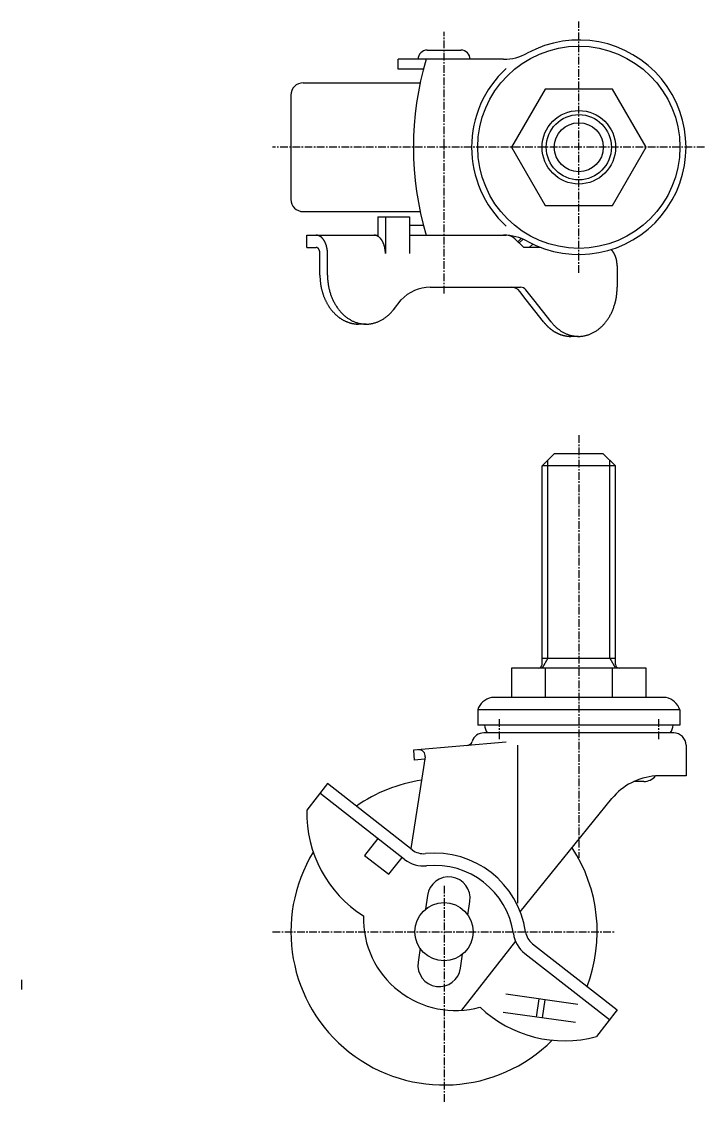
# Model space of a CAD drawing. Extents: x -272 to -37, y -3 to 213.
# Drawn here: x -148.8 to -37.3, y 36.5 to 213 of the extents above; entities that cross this region are included whole.
import ezdxf

# ---------------------------------------------------------------- set-up
doc = ezdxf.new("R2010")
doc.units = 0
doc.linetypes.add('CENTER', pattern=[2, 1.25, -0.25, 0.25, -0.25])
doc.layers.get('0').update_dxf_attribs({"linetype": 'CONTINUOUS'})
doc.layers.add('CENTER', color=1, linetype='CONTINUOUS')

msp = doc.modelspace()

# ---------------------------------------------------------------- linework, layer by layer
at = {"color": 7, "linetype": 'CONTINUOUS'}
for p, q in [((-82.57, 208.32), (-77.07, 208.32)), ((-87.32, 205.22), (-87.32, 206.82)), ((-70.1, 206.82), (-87.32, 206.82)), ((-83.17, 205.22), (-87.32, 205.22)), ((-102.82, 202.97), (-83.71, 202.97)), ((-63.31, 201.97), (-68.79, 192.47)), ((-52.34, 201.97), (-63.31, 201.97)), ((-46.85, 192.47), (-52.34, 201.97)), ((-104.82, 200.97), (-104.82, 183.97)), ((-68.79, 192.47), (-63.31, 182.97)), ((-52.34, 182.97), (-46.85, 192.47)), ((-102.82, 181.97), (-83.71, 181.97)), ((-63.31, 182.97), (-52.34, 182.97)), ((-90.62, 181.12), (-90.62, 177.95)), ((-90.62, 181.12), (-85.45, 181.12)), ((-89.39, 181.12), (-89.39, 175.12)), ((-85.45, 181.12), (-85.45, 175.12)), ((-83.17, 179.72), (-85.45, 179.72)), ((-102.23, 176.12), (-102.23, 178.12)), ((-102.23, 178.12), (-90.62, 178.12)), ((-85.45, 178.12), (-69.67, 178.12)), ((-66.81, 176.12), (-68.27, 177.55)), ((-67.77, 177.06), (-67.22, 177.58)), ((-67.56, 176.86), (-66.92, 177.46)), ((-65.94, 176.12), (-65.35, 176.67)), ((-102.23, 176.12), (-100.69, 176.12)), ((-100.08, 171.62), (-100.08, 175.12)), ((-98.85, 171.62), (-98.85, 175.12)), ((-64.06, 176.12), (-66.81, 176.12)), ((-51.57, 173.12), (-51.57, 169.62)), ((-82.08, 169.62), (-67.33, 169.62)), ((-66.4, 167.57), (-67.47, 168.96)), ((-65.17, 167.57), (-66.47, 169.2)), ((-88.08, 165.96), (-86.82, 167.57)), ((-63.56, 163.96), (-66.4, 167.57)), ((-62.33, 163.96), (-65.17, 167.57)), ((-92.54, 163.62), (-93.77, 163.62)), ((-57.87, 161.62), (-59.1, 161.62)), ((-63.82, 140.47), (-61.82, 142.47)), ((-53.82, 142.47), (-61.82, 142.47)), ((-51.82, 140.47), (-53.82, 142.47)), ((-63.82, 108.07), (-63.82, 140.47)), ((-51.82, 140.47), (-63.82, 140.47)), ((-51.82, 108.07), (-51.82, 140.47)), ((-63.82, 109.11), (-51.82, 109.11)), ((-46.85, 107.47), (-68.79, 107.47)), ((-68.79, 107.47), (-68.79, 102.67)), ((-63.31, 107.47), (-63.31, 102.67)), ((-52.34, 102.67), (-52.34, 107.47)), ((-46.85, 102.67), (-46.85, 107.47)), ((-43.57, 102.67), (-72.07, 102.67)), ((-41.32, 100.67), (-74.32, 100.67)), ((-74.32, 100.67), (-74.32, 98.17)), ((-41.32, 100.67), (-41.32, 98.17)), ((-41.32, 98.17), (-74.32, 98.17)), ((-69.7, 95.4), (-84.82, 94.08)), ((-42.32, 96.91), (-73.32, 96.91)), ((-42.32, 96.91), (-42.88, 96.91)), ((-84.82, 94.08), (-84.68, 92.49)), ((-67.84, 94.91), (-67.84, 69.12)), ((-40.32, 94.91), (-40.32, 89.91)), ((-82.92, 93), (-85.26, 78.04)), ((-82.97, 92.63), (-84.68, 92.49)), ((-98.85, 88.65), (-102.23, 84.32)), ((-85.02, 77.85), (-98.85, 88.65)), ((-47.22, 88.99), (-48.82, 88.99)), ((-40.32, 89.91), (-44.64, 89.91)), ((-86.25, 76.27), (-100.08, 87.07)), ((-67.38, 67.72), (-52.41, 86.2)), ((-90.62, 79.69), (-92.78, 76.93)), ((-92.78, 76.93), (-88.84, 73.85)), ((-88.84, 73.85), (-86.68, 76.61)), ((-82.52, 70.4), (-82.84, 68.14)), ((-75.91, 67.16), (-75.59, 69.43)), ((-83.74, 61.78), (-84.05, 59.51)), ((-68.16, 62.95), (-76.98, 51.67)), ((-65.39, 62.52), (-51.57, 51.71)), ((-77.12, 58.54), (-76.8, 60.8)), ((-66.63, 60.94), (-52.8, 50.13)), ((-148.77, 56.64), (-148.77, 55.06)), ((-57.96, 52.61), (-69.75, 54.27)), ((-64.35, 53.51), (-64.77, 50.54)), ((-63.36, 53.37), (-63.78, 50.4)), ((-58.37, 49.64), (-70.17, 51.3)), ((-51.57, 51.71), (-54.95, 47.38))]:
    msp.add_line(p, q, dxfattribs=at)
at = {"color": 3, "linetype": 'CONTINUOUS'}
for p, q in [((-62.88, 109.11), (-62.88, 141.42)), ((-52.77, 109.11), (-52.77, 141.42)), ((-62.88, 109.11), (-63.82, 107.47)), ((-52.77, 109.11), (-51.82, 107.47))]:
    msp.add_line(p, q, dxfattribs=at)
at = {"color": 7, "linetype": 'CONTINUOUS'}
for points in [[(-98.85, 175.12, 0), (-98.85, 175.15, 0), (-98.85, 175.19, 0), (-98.85, 175.23, 0), (-98.85, 175.26, 0), (-98.85, 175.3, 0), (-98.85, 175.34, 0), (-98.85, 175.37, 0), (-98.85, 175.41, 0), (-98.86, 175.45, 0), (-98.86, 175.48, 0), (-98.86, 175.52, 0), (-98.87, 175.56, 0), (-98.87, 175.59, 0), (-98.87, 175.63, 0), (-98.88, 175.67, 0), (-98.88, 175.7, 0), (-98.89, 175.74, 0), (-98.89, 175.77, 0), (-98.9, 175.81, 0), (-98.9, 175.85, 0), (-98.91, 175.88, 0), (-98.91, 175.92, 0), (-98.92, 175.95, 0), (-98.93, 175.99, 0), (-98.93, 176.02, 0), (-98.94, 176.06, 0), (-98.95, 176.09, 0), (-98.95, 176.13, 0), (-98.96, 176.16, 0), (-98.97, 176.2, 0), (-98.98, 176.23, 0), (-98.99, 176.26, 0), (-99, 176.3, 0), (-99, 176.33, 0), (-99.01, 176.37, 0), (-99.02, 176.4, 0), (-99.03, 176.43, 0), (-99.04, 176.47, 0), (-99.05, 176.5, 0), (-99.06, 176.53, 0), (-99.07, 176.56, 0), (-99.09, 176.6, 0), (-99.1, 176.63, 0), (-99.11, 176.66, 0), (-99.12, 176.69, 0), (-99.13, 176.72, 0), (-99.14, 176.75, 0), (-99.16, 176.78, 0), (-99.17, 176.81, 0), (-99.18, 176.84, 0), (-99.2, 176.87, 0), (-99.21, 176.9, 0), (-99.22, 176.93, 0), (-99.24, 176.96, 0), (-99.25, 176.99, 0), (-99.27, 177.02, 0), (-99.28, 177.05, 0), (-99.29, 177.08, 0), (-99.31, 177.1, 0), (-99.32, 177.13, 0), (-99.34, 177.16, 0), (-99.36, 177.19, 0), (-99.37, 177.21, 0), (-99.39, 177.24, 0), (-99.4, 177.26, 0), (-99.42, 177.29, 0), (-99.44, 177.31, 0), (-99.45, 177.34, 0), (-99.47, 177.36, 0), (-99.49, 177.39, 0), (-99.5, 177.41, 0), (-99.52, 177.44, 0), (-99.54, 177.46, 0), (-99.56, 177.48, 0), (-99.57, 177.5, 0), (-99.59, 177.53, 0), (-99.61, 177.55, 0), (-99.63, 177.57, 0), (-99.65, 177.59, 0), (-99.67, 177.61, 0), (-99.69, 177.63, 0), (-99.7, 177.65, 0), (-99.72, 177.67, 0), (-99.74, 177.69, 0), (-99.76, 177.71, 0), (-99.78, 177.73, 0), (-99.8, 177.75, 0), (-99.82, 177.76, 0), (-99.84, 177.78, 0), (-99.86, 177.8, 0), (-99.88, 177.81, 0), (-99.9, 177.83, 0), (-99.92, 177.84, 0), (-99.94, 177.86, 0), (-99.97, 177.87, 0), (-99.99, 177.89, 0), (-100.01, 177.9, 0), (-100.03, 177.92, 0), (-100.05, 177.93, 0), (-100.07, 177.94, 0), (-100.09, 177.95, 0), (-100.11, 177.97, 0), (-100.14, 177.98, 0), (-100.16, 177.99, 0), (-100.18, 178, 0), (-100.2, 178.01, 0), (-100.22, 178.02, 0), (-100.24, 178.03, 0), (-100.27, 178.04, 0), (-100.29, 178.04, 0), (-100.31, 178.05, 0), (-100.33, 178.06, 0), (-100.36, 178.07, 0), (-100.38, 178.07, 0), (-100.4, 178.08, 0), (-100.42, 178.09, 0), (-100.44, 178.09, 0), (-100.47, 178.09, 0), (-100.49, 178.1, 0), (-100.51, 178.1, 0), (-100.53, 178.11, 0), (-100.56, 178.11, 0), (-100.58, 178.11, 0), (-100.6, 178.11, 0), (-100.62, 178.12, 0), (-100.65, 178.12, 0), (-100.67, 178.12, 0), (-100.69, 178.12, 0)], [(-89.39, 175.12, 0), (-89.39, 175.15, 0), (-89.39, 175.19, 0), (-89.39, 175.23, 0), (-89.39, 175.26, 0), (-89.39, 175.3, 0), (-89.39, 175.34, 0), (-89.4, 175.37, 0), (-89.4, 175.41, 0), (-89.4, 175.45, 0), (-89.4, 175.48, 0), (-89.41, 175.52, 0), (-89.41, 175.56, 0), (-89.41, 175.59, 0), (-89.42, 175.63, 0), (-89.42, 175.67, 0), (-89.43, 175.7, 0), (-89.43, 175.74, 0), (-89.43, 175.77, 0), (-89.44, 175.81, 0), (-89.44, 175.85, 0), (-89.45, 175.88, 0), (-89.46, 175.92, 0), (-89.46, 175.95, 0), (-89.47, 175.99, 0), (-89.48, 176.02, 0), (-89.48, 176.06, 0), (-89.49, 176.09, 0), (-89.5, 176.13, 0), (-89.51, 176.16, 0), (-89.51, 176.2, 0), (-89.52, 176.23, 0), (-89.53, 176.26, 0), (-89.54, 176.3, 0), (-89.55, 176.33, 0), (-89.56, 176.37, 0), (-89.57, 176.4, 0), (-89.58, 176.43, 0), (-89.59, 176.47, 0), (-89.6, 176.5, 0), (-89.61, 176.53, 0), (-89.62, 176.56, 0), (-89.63, 176.6, 0), (-89.64, 176.63, 0), (-89.65, 176.66, 0), (-89.66, 176.69, 0), (-89.68, 176.72, 0), (-89.69, 176.75, 0), (-89.7, 176.78, 0), (-89.71, 176.81, 0), (-89.73, 176.84, 0), (-89.74, 176.87, 0), (-89.75, 176.9, 0), (-89.77, 176.93, 0), (-89.78, 176.96, 0), (-89.79, 176.99, 0), (-89.81, 177.02, 0), (-89.82, 177.05, 0), (-89.84, 177.08, 0), (-89.85, 177.1, 0), (-89.87, 177.13, 0), (-89.88, 177.16, 0), (-89.9, 177.19, 0), (-89.91, 177.21, 0), (-89.93, 177.24, 0), (-89.95, 177.26, 0), (-89.96, 177.29, 0), (-89.98, 177.31, 0), (-90, 177.34, 0), (-90.01, 177.36, 0), (-90.03, 177.39, 0), (-90.05, 177.41, 0), (-90.06, 177.44, 0), (-90.08, 177.46, 0), (-90.1, 177.48, 0), (-90.12, 177.5, 0), (-90.14, 177.53, 0), (-90.15, 177.55, 0), (-90.17, 177.57, 0), (-90.19, 177.59, 0), (-90.21, 177.61, 0), (-90.23, 177.63, 0), (-90.25, 177.65, 0), (-90.27, 177.67, 0), (-90.29, 177.69, 0), (-90.31, 177.71, 0), (-90.33, 177.73, 0), (-90.35, 177.75, 0), (-90.37, 177.76, 0), (-90.39, 177.78, 0), (-90.41, 177.8, 0), (-90.43, 177.81, 0), (-90.45, 177.83, 0), (-90.47, 177.84, 0), (-90.49, 177.86, 0), (-90.51, 177.87, 0), (-90.53, 177.89, 0), (-90.55, 177.9, 0), (-90.57, 177.92, 0), (-90.59, 177.93, 0), (-90.61, 177.94, 0), (-90.64, 177.95, 0), (-90.66, 177.97, 0), (-90.68, 177.98, 0), (-90.7, 177.99, 0), (-90.72, 178, 0), (-90.74, 178.01, 0), (-90.77, 178.02, 0), (-90.79, 178.03, 0), (-90.81, 178.04, 0), (-90.83, 178.04, 0), (-90.85, 178.05, 0), (-90.88, 178.06, 0), (-90.9, 178.07, 0), (-90.92, 178.07, 0), (-90.94, 178.08, 0), (-90.97, 178.09, 0), (-90.99, 178.09, 0), (-91.01, 178.09, 0), (-91.03, 178.1, 0), (-91.06, 178.1, 0), (-91.08, 178.11, 0), (-91.1, 178.11, 0), (-91.12, 178.11, 0), (-91.15, 178.11, 0), (-91.17, 178.12, 0), (-91.19, 178.12, 0), (-91.21, 178.12, 0), (-91.24, 178.12, 0)], [(-100.08, 175.12, 0), (-100.08, 175.13, 0), (-100.08, 175.14, 0), (-100.08, 175.15, 0), (-100.08, 175.17, 0), (-100.08, 175.18, 0), (-100.08, 175.19, 0), (-100.08, 175.2, 0), (-100.08, 175.22, 0), (-100.08, 175.23, 0), (-100.08, 175.24, 0), (-100.08, 175.25, 0), (-100.08, 175.26, 0), (-100.08, 175.28, 0), (-100.09, 175.29, 0), (-100.09, 175.3, 0), (-100.09, 175.31, 0), (-100.09, 175.32, 0), (-100.09, 175.34, 0), (-100.09, 175.35, 0), (-100.09, 175.36, 0), (-100.1, 175.37, 0), (-100.1, 175.38, 0), (-100.1, 175.4, 0), (-100.1, 175.41, 0), (-100.11, 175.42, 0), (-100.11, 175.43, 0), (-100.11, 175.44, 0), (-100.11, 175.45, 0), (-100.12, 175.47, 0), (-100.12, 175.48, 0), (-100.12, 175.49, 0), (-100.12, 175.5, 0), (-100.13, 175.51, 0), (-100.13, 175.52, 0), (-100.13, 175.53, 0), (-100.14, 175.54, 0), (-100.14, 175.56, 0), (-100.14, 175.57, 0), (-100.15, 175.58, 0), (-100.15, 175.59, 0), (-100.15, 175.6, 0), (-100.16, 175.61, 0), (-100.16, 175.62, 0), (-100.17, 175.63, 0), (-100.17, 175.64, 0), (-100.17, 175.65, 0), (-100.18, 175.66, 0), (-100.18, 175.67, 0), (-100.19, 175.68, 0), (-100.19, 175.69, 0), (-100.19, 175.7, 0), (-100.2, 175.71, 0), (-100.2, 175.72, 0), (-100.21, 175.73, 0), (-100.21, 175.74, 0), (-100.22, 175.75, 0), (-100.22, 175.76, 0), (-100.23, 175.77, 0), (-100.23, 175.78, 0), (-100.24, 175.79, 0), (-100.24, 175.8, 0), (-100.25, 175.81, 0), (-100.25, 175.81, 0), (-100.26, 175.82, 0), (-100.26, 175.83, 0), (-100.27, 175.84, 0), (-100.27, 175.85, 0), (-100.28, 175.86, 0), (-100.28, 175.87, 0), (-100.29, 175.87, 0), (-100.3, 175.88, 0), (-100.3, 175.89, 0), (-100.31, 175.9, 0), (-100.31, 175.91, 0), (-100.32, 175.91, 0), (-100.33, 175.92, 0), (-100.33, 175.93, 0), (-100.34, 175.94, 0), (-100.34, 175.94, 0), (-100.35, 175.95, 0), (-100.36, 175.96, 0), (-100.36, 175.96, 0), (-100.37, 175.97, 0), (-100.38, 175.97, 0), (-100.38, 175.98, 0), (-100.39, 175.99, 0), (-100.4, 175.99, 0), (-100.4, 176, 0), (-100.41, 176, 0), (-100.42, 176.01, 0), (-100.42, 176.02, 0), (-100.43, 176.02, 0), (-100.44, 176.03, 0), (-100.44, 176.03, 0), (-100.45, 176.04, 0), (-100.46, 176.04, 0), (-100.46, 176.05, 0), (-100.47, 176.05, 0), (-100.48, 176.05, 0), (-100.48, 176.06, 0), (-100.49, 176.06, 0), (-100.5, 176.07, 0), (-100.51, 176.07, 0), (-100.51, 176.07, 0), (-100.52, 176.08, 0), (-100.53, 176.08, 0), (-100.54, 176.08, 0), (-100.54, 176.09, 0), (-100.55, 176.09, 0), (-100.56, 176.09, 0), (-100.56, 176.09, 0), (-100.57, 176.1, 0), (-100.58, 176.1, 0), (-100.59, 176.1, 0), (-100.59, 176.1, 0), (-100.6, 176.11, 0), (-100.61, 176.11, 0), (-100.62, 176.11, 0), (-100.62, 176.11, 0), (-100.63, 176.11, 0), (-100.64, 176.11, 0), (-100.65, 176.11, 0), (-100.66, 176.12, 0), (-100.66, 176.12, 0), (-100.67, 176.12, 0), (-100.68, 176.12, 0), (-100.69, 176.12, 0), (-100.69, 176.12, 0)], [(-51.57, 173.12, 0), (-51.57, 173.14, 0), (-51.57, 173.17, 0), (-51.57, 173.19, 0), (-51.57, 173.22, 0), (-51.57, 173.25, 0), (-51.57, 173.27, 0), (-51.57, 173.3, 0), (-51.57, 173.32, 0), (-51.57, 173.35, 0), (-51.57, 173.37, 0), (-51.57, 173.4, 0), (-51.57, 173.42, 0), (-51.58, 173.45, 0), (-51.58, 173.47, 0), (-51.58, 173.5, 0), (-51.58, 173.53, 0), (-51.58, 173.55, 0), (-51.59, 173.57, 0), (-51.59, 173.6, 0), (-51.59, 173.63, 0), (-51.59, 173.65, 0), (-51.6, 173.68, 0), (-51.6, 173.7, 0), (-51.6, 173.73, 0), (-51.61, 173.75, 0), (-51.61, 173.78, 0), (-51.61, 173.8, 0), (-51.62, 173.83, 0), (-51.62, 173.85, 0), (-51.63, 173.88, 0), (-51.63, 173.9, 0), (-51.63, 173.93, 0), (-51.64, 173.95, 0), (-51.64, 173.97, 0), (-51.65, 174, 0), (-51.65, 174.02, 0), (-51.66, 174.05, 0), (-51.66, 174.07, 0), (-51.67, 174.1, 0), (-51.67, 174.12, 0), (-51.68, 174.14, 0), (-51.68, 174.17, 0), (-51.69, 174.19, 0), (-51.69, 174.22, 0), (-51.7, 174.24, 0), (-51.71, 174.26, 0), (-51.71, 174.29, 0), (-51.72, 174.31, 0), (-51.72, 174.33, 0), (-51.73, 174.36, 0), (-51.74, 174.38, 0), (-51.74, 174.4, 0), (-51.75, 174.43, 0), (-51.76, 174.45, 0), (-51.76, 174.47, 0), (-51.77, 174.5, 0), (-51.78, 174.52, 0), (-51.79, 174.54, 0), (-51.79, 174.56, 0), (-51.8, 174.59, 0), (-51.81, 174.61, 0), (-51.82, 174.63, 0), (-51.82, 174.65, 0), (-51.83, 174.67, 0), (-51.84, 174.69, 0), (-51.85, 174.72, 0), (-51.86, 174.74, 0), (-51.87, 174.76, 0), (-51.88, 174.78, 0), (-51.88, 174.8, 0), (-51.89, 174.82, 0), (-51.9, 174.84, 0), (-51.91, 174.87, 0), (-51.92, 174.89, 0), (-51.93, 174.91, 0), (-51.94, 174.93, 0), (-51.95, 174.95, 0), (-51.96, 174.97, 0), (-51.97, 174.99, 0), (-51.98, 175.01, 0), (-51.99, 175.03, 0), (-52, 175.05, 0), (-52.01, 175.07, 0), (-52.02, 175.09, 0), (-52.03, 175.1, 0), (-52.04, 175.12, 0), (-52.05, 175.14, 0), (-52.06, 175.16, 0), (-52.07, 175.18, 0), (-52.08, 175.2, 0), (-52.09, 175.22, 0), (-52.1, 175.24, 0), (-52.12, 175.25, 0), (-52.13, 175.27, 0), (-52.14, 175.29, 0), (-52.15, 175.31, 0), (-52.16, 175.32, 0), (-52.17, 175.34, 0), (-52.18, 175.36, 0), (-52.2, 175.38, 0), (-52.21, 175.39, 0), (-52.22, 175.41, 0), (-52.23, 175.43, 0), (-52.24, 175.44, 0), (-52.26, 175.46, 0), (-52.27, 175.47, 0), (-52.28, 175.49, 0), (-52.29, 175.5, 0), (-52.31, 175.52, 0), (-52.32, 175.53, 0), (-52.33, 175.55, 0), (-52.34, 175.56, 0), (-52.36, 175.58, 0), (-52.37, 175.59, 0), (-52.38, 175.61, 0), (-52.4, 175.62, 0), (-52.41, 175.64, 0), (-52.42, 175.65, 0), (-52.44, 175.66, 0), (-52.45, 175.68, 0), (-52.46, 175.69, 0), (-52.48, 175.7, 0), (-52.49, 175.72, 0), (-52.5, 175.73, 0), (-52.52, 175.74, 0), (-52.53, 175.75, 0), (-52.54, 175.77, 0), (-52.56, 175.78, 0)], [(-100.08, 171.62, 0), (-100.08, 171.52, 0), (-100.08, 171.42, 0), (-100.07, 171.32, 0), (-100.07, 171.22, 0), (-100.06, 171.13, 0), (-100.06, 171.03, 0), (-100.05, 170.93, 0), (-100.05, 170.83, 0), (-100.04, 170.74, 0), (-100.03, 170.64, 0), (-100.02, 170.54, 0), (-100.01, 170.44, 0), (-100, 170.35, 0), (-99.98, 170.25, 0), (-99.97, 170.15, 0), (-99.96, 170.06, 0), (-99.94, 169.96, 0), (-99.92, 169.86, 0), (-99.91, 169.77, 0), (-99.89, 169.67, 0), (-99.87, 169.58, 0), (-99.85, 169.48, 0), (-99.83, 169.39, 0), (-99.81, 169.29, 0), (-99.78, 169.2, 0), (-99.76, 169.11, 0), (-99.73, 169.01, 0), (-99.71, 168.92, 0), (-99.68, 168.83, 0), (-99.65, 168.74, 0), (-99.63, 168.65, 0), (-99.6, 168.56, 0), (-99.57, 168.47, 0), (-99.54, 168.38, 0), (-99.5, 168.29, 0), (-99.47, 168.2, 0), (-99.44, 168.11, 0), (-99.4, 168.02, 0), (-99.37, 167.93, 0), (-99.33, 167.85, 0), (-99.3, 167.76, 0), (-99.26, 167.67, 0), (-99.22, 167.59, 0), (-99.18, 167.5, 0), (-99.14, 167.42, 0), (-99.1, 167.34, 0), (-99.06, 167.25, 0), (-99.01, 167.17, 0), (-98.97, 167.09, 0), (-98.93, 167.01, 0), (-98.88, 166.93, 0), (-98.84, 166.85, 0), (-98.79, 166.77, 0), (-98.74, 166.69, 0), (-98.69, 166.62, 0), (-98.65, 166.54, 0), (-98.6, 166.47, 0), (-98.55, 166.39, 0), (-98.5, 166.32, 0), (-98.44, 166.25, 0), (-98.39, 166.17, 0), (-98.34, 166.1, 0), (-98.28, 166.03, 0), (-98.23, 165.96, 0), (-98.18, 165.89, 0), (-98.12, 165.82, 0), (-98.06, 165.76, 0), (-98.01, 165.69, 0), (-97.95, 165.62, 0), (-97.89, 165.56, 0), (-97.83, 165.5, 0), (-97.77, 165.43, 0), (-97.71, 165.37, 0), (-97.65, 165.31, 0), (-97.59, 165.25, 0), (-97.53, 165.19, 0), (-97.47, 165.13, 0), (-97.4, 165.08, 0), (-97.34, 165.02, 0), (-97.28, 164.97, 0), (-97.21, 164.91, 0), (-97.15, 164.86, 0), (-97.08, 164.81, 0), (-97.01, 164.75, 0), (-96.95, 164.71, 0), (-96.88, 164.66, 0), (-96.81, 164.61, 0), (-96.74, 164.56, 0), (-96.68, 164.52, 0), (-96.61, 164.47, 0), (-96.54, 164.43, 0), (-96.47, 164.38, 0), (-96.4, 164.34, 0), (-96.33, 164.3, 0), (-96.26, 164.26, 0), (-96.19, 164.23, 0), (-96.11, 164.19, 0), (-96.04, 164.15, 0), (-95.97, 164.12, 0), (-95.9, 164.09, 0), (-95.82, 164.05, 0), (-95.75, 164.02, 0), (-95.68, 163.99, 0), (-95.6, 163.96, 0), (-95.53, 163.93, 0), (-95.45, 163.91, 0), (-95.38, 163.88, 0), (-95.3, 163.86, 0), (-95.23, 163.83, 0), (-95.15, 163.81, 0), (-95.08, 163.79, 0), (-95, 163.77, 0), (-94.93, 163.75, 0), (-94.85, 163.74, 0), (-94.77, 163.72, 0), (-94.7, 163.7, 0), (-94.62, 163.69, 0), (-94.54, 163.68, 0), (-94.47, 163.67, 0), (-94.39, 163.66, 0), (-94.31, 163.65, 0), (-94.24, 163.64, 0), (-94.16, 163.63, 0), (-94.08, 163.63, 0), (-94, 163.62, 0), (-93.93, 163.62, 0), (-93.85, 163.62, 0), (-93.77, 163.62, 0)], [(-98.85, 171.62, 0), (-98.84, 171.47, 0), (-98.84, 171.32, 0), (-98.84, 171.18, 0), (-98.83, 171.03, 0), (-98.82, 170.88, 0), (-98.81, 170.74, 0), (-98.79, 170.59, 0), (-98.78, 170.44, 0), (-98.76, 170.3, 0), (-98.74, 170.15, 0), (-98.72, 170.01, 0), (-98.69, 169.86, 0), (-98.67, 169.72, 0), (-98.64, 169.58, 0), (-98.61, 169.44, 0), (-98.57, 169.29, 0), (-98.54, 169.15, 0), (-98.5, 169.01, 0), (-98.46, 168.88, 0), (-98.42, 168.74, 0), (-98.38, 168.6, 0), (-98.34, 168.47, 0), (-98.29, 168.33, 0), (-98.24, 168.2, 0), (-98.19, 168.06, 0), (-98.14, 167.93, 0), (-98.08, 167.8, 0), (-98.03, 167.67, 0), (-97.97, 167.55, 0), (-97.91, 167.42, 0), (-97.85, 167.3, 0), (-97.78, 167.17, 0), (-97.72, 167.05, 0), (-97.65, 166.93, 0), (-97.58, 166.81, 0), (-97.51, 166.69, 0), (-97.44, 166.58, 0), (-97.37, 166.47, 0), (-97.29, 166.35, 0), (-97.21, 166.25, 0), (-97.13, 166.14, 0), (-97.05, 166.03, 0), (-96.97, 165.93, 0), (-96.89, 165.82, 0), (-96.8, 165.72, 0), (-96.72, 165.62, 0), (-96.63, 165.53, 0), (-96.54, 165.43, 0), (-96.45, 165.34, 0), (-96.36, 165.25, 0), (-96.27, 165.16, 0), (-96.17, 165.08, 0), (-96.08, 164.99, 0), (-95.98, 164.91, 0), (-95.88, 164.83, 0), (-95.78, 164.75, 0), (-95.68, 164.68, 0), (-95.58, 164.61, 0), (-95.48, 164.54, 0), (-95.38, 164.47, 0), (-95.27, 164.41, 0), (-95.17, 164.34, 0), (-95.06, 164.28, 0), (-94.95, 164.23, 0), (-94.85, 164.17, 0), (-94.74, 164.12, 0), (-94.63, 164.07, 0), (-94.52, 164.02, 0), (-94.41, 163.98, 0), (-94.3, 163.93, 0), (-94.19, 163.89, 0), (-94.07, 163.86, 0), (-93.96, 163.82, 0), (-93.85, 163.79, 0), (-93.73, 163.76, 0), (-93.62, 163.74, 0), (-93.5, 163.71, 0), (-93.39, 163.69, 0), (-93.27, 163.67, 0), (-93.16, 163.66, 0), (-93.04, 163.64, 0), (-92.93, 163.63, 0), (-92.81, 163.62, 0), (-92.7, 163.62, 0), (-92.58, 163.62, 0), (-92.46, 163.62, 0), (-92.35, 163.62, 0), (-92.23, 163.63, 0), (-92.12, 163.63, 0), (-92, 163.65, 0), (-91.89, 163.66, 0), (-91.77, 163.68, 0), (-91.65, 163.7, 0), (-91.54, 163.72, 0), (-91.43, 163.74, 0), (-91.31, 163.77, 0), (-91.2, 163.8, 0), (-91.08, 163.83, 0), (-90.97, 163.87, 0), (-90.86, 163.91, 0), (-90.75, 163.95, 0), (-90.64, 163.99, 0), (-90.53, 164.04, 0), (-90.42, 164.09, 0), (-90.31, 164.14, 0), (-90.2, 164.19, 0), (-90.09, 164.25, 0), (-89.99, 164.3, 0), (-89.88, 164.36, 0), (-89.78, 164.43, 0), (-89.67, 164.49, 0), (-89.57, 164.56, 0), (-89.47, 164.63, 0), (-89.37, 164.71, 0), (-89.27, 164.78, 0), (-89.17, 164.86, 0), (-89.07, 164.94, 0), (-88.98, 165.02, 0), (-88.88, 165.1, 0), (-88.79, 165.19, 0), (-88.69, 165.28, 0), (-88.6, 165.37, 0), (-88.51, 165.46, 0), (-88.42, 165.56, 0), (-88.34, 165.66, 0), (-88.25, 165.76, 0), (-88.17, 165.86, 0), (-88.08, 165.96, 0)], [(-62.33, 163.96, 0), (-62.24, 163.86, 0), (-62.16, 163.76, 0), (-62.07, 163.66, 0), (-61.99, 163.56, 0), (-61.9, 163.46, 0), (-61.81, 163.37, 0), (-61.72, 163.28, 0), (-61.62, 163.19, 0), (-61.53, 163.1, 0), (-61.44, 163.02, 0), (-61.34, 162.94, 0), (-61.24, 162.86, 0), (-61.14, 162.78, 0), (-61.04, 162.71, 0), (-60.94, 162.63, 0), (-60.84, 162.56, 0), (-60.74, 162.49, 0), (-60.63, 162.43, 0), (-60.53, 162.36, 0), (-60.42, 162.3, 0), (-60.32, 162.25, 0), (-60.21, 162.19, 0), (-60.1, 162.14, 0), (-59.99, 162.09, 0), (-59.88, 162.04, 0), (-59.77, 161.99, 0), (-59.66, 161.95, 0), (-59.55, 161.91, 0), (-59.44, 161.87, 0), (-59.33, 161.83, 0), (-59.21, 161.8, 0), (-59.1, 161.77, 0), (-58.98, 161.74, 0), (-58.87, 161.72, 0), (-58.76, 161.7, 0), (-58.64, 161.68, 0), (-58.53, 161.66, 0), (-58.41, 161.65, 0), (-58.29, 161.63, 0), (-58.18, 161.63, 0), (-58.06, 161.62, 0), (-57.95, 161.62, 0), (-57.83, 161.62, 0), (-57.71, 161.62, 0), (-57.6, 161.62, 0), (-57.48, 161.63, 0), (-57.37, 161.64, 0), (-57.25, 161.66, 0), (-57.14, 161.67, 0), (-57.02, 161.69, 0), (-56.91, 161.71, 0), (-56.79, 161.74, 0), (-56.68, 161.76, 0), (-56.56, 161.79, 0), (-56.45, 161.82, 0), (-56.34, 161.86, 0), (-56.23, 161.89, 0), (-56.11, 161.93, 0), (-56, 161.98, 0), (-55.89, 162.02, 0), (-55.78, 162.07, 0), (-55.67, 162.12, 0), (-55.56, 162.17, 0), (-55.46, 162.23, 0), (-55.35, 162.28, 0), (-55.24, 162.34, 0), (-55.14, 162.41, 0), (-55.03, 162.47, 0), (-54.93, 162.54, 0), (-54.83, 162.61, 0), (-54.73, 162.68, 0), (-54.63, 162.75, 0), (-54.53, 162.83, 0), (-54.43, 162.91, 0), (-54.33, 162.99, 0), (-54.24, 163.08, 0), (-54.15, 163.16, 0), (-54.05, 163.25, 0), (-53.96, 163.34, 0), (-53.87, 163.43, 0), (-53.78, 163.53, 0), (-53.69, 163.62, 0), (-53.61, 163.72, 0), (-53.52, 163.82, 0), (-53.44, 163.93, 0), (-53.36, 164.03, 0), (-53.28, 164.14, 0), (-53.2, 164.25, 0), (-53.12, 164.35, 0), (-53.05, 164.47, 0), (-52.97, 164.58, 0), (-52.9, 164.69, 0), (-52.83, 164.81, 0), (-52.76, 164.93, 0), (-52.69, 165.05, 0), (-52.63, 165.17, 0), (-52.56, 165.3, 0), (-52.5, 165.42, 0), (-52.44, 165.55, 0), (-52.38, 165.67, 0), (-52.33, 165.8, 0), (-52.27, 165.93, 0), (-52.22, 166.06, 0), (-52.17, 166.2, 0), (-52.12, 166.33, 0), (-52.08, 166.47, 0), (-52.03, 166.6, 0), (-51.99, 166.74, 0), (-51.95, 166.88, 0), (-51.91, 167.01, 0), (-51.87, 167.15, 0), (-51.84, 167.29, 0), (-51.8, 167.44, 0), (-51.77, 167.58, 0), (-51.74, 167.72, 0), (-51.72, 167.86, 0), (-51.69, 168.01, 0), (-51.67, 168.15, 0), (-51.65, 168.3, 0), (-51.63, 168.44, 0), (-51.62, 168.59, 0), (-51.6, 168.74, 0), (-51.59, 168.88, 0), (-51.58, 169.03, 0), (-51.57, 169.18, 0), (-51.57, 169.32, 0), (-51.57, 169.47, 0), (-51.57, 169.62, 0)], [(-63.56, 163.96, 0), (-63.53, 163.93, 0), (-63.5, 163.89, 0), (-63.48, 163.86, 0), (-63.45, 163.82, 0), (-63.42, 163.79, 0), (-63.39, 163.76, 0), (-63.36, 163.72, 0), (-63.33, 163.69, 0), (-63.31, 163.66, 0), (-63.28, 163.62, 0), (-63.25, 163.59, 0), (-63.22, 163.56, 0), (-63.19, 163.53, 0), (-63.16, 163.5, 0), (-63.13, 163.46, 0), (-63.1, 163.43, 0), (-63.07, 163.4, 0), (-63.04, 163.37, 0), (-63.01, 163.34, 0), (-62.98, 163.31, 0), (-62.95, 163.28, 0), (-62.92, 163.25, 0), (-62.89, 163.22, 0), (-62.86, 163.19, 0), (-62.82, 163.16, 0), (-62.79, 163.13, 0), (-62.76, 163.1, 0), (-62.73, 163.08, 0), (-62.7, 163.05, 0), (-62.67, 163.02, 0), (-62.63, 162.99, 0), (-62.6, 162.97, 0), (-62.57, 162.94, 0), (-62.54, 162.91, 0), (-62.51, 162.88, 0), (-62.47, 162.86, 0), (-62.44, 162.83, 0), (-62.41, 162.81, 0), (-62.37, 162.78, 0), (-62.34, 162.75, 0), (-62.31, 162.73, 0), (-62.27, 162.71, 0), (-62.24, 162.68, 0), (-62.21, 162.66, 0), (-62.17, 162.63, 0), (-62.14, 162.61, 0), (-62.11, 162.59, 0), (-62.07, 162.56, 0), (-62.04, 162.54, 0), (-62, 162.52, 0), (-61.97, 162.49, 0), (-61.93, 162.47, 0), (-61.9, 162.45, 0), (-61.87, 162.43, 0), (-61.83, 162.41, 0), (-61.8, 162.38, 0), (-61.76, 162.36, 0), (-61.73, 162.34, 0), (-61.69, 162.32, 0), (-61.66, 162.3, 0), (-61.62, 162.28, 0), (-61.58, 162.26, 0), (-61.55, 162.25, 0), (-61.51, 162.23, 0), (-61.48, 162.21, 0), (-61.44, 162.19, 0), (-61.41, 162.17, 0), (-61.37, 162.15, 0), (-61.33, 162.14, 0), (-61.3, 162.12, 0), (-61.26, 162.1, 0), (-61.22, 162.09, 0), (-61.19, 162.07, 0), (-61.15, 162.05, 0), (-61.11, 162.04, 0), (-61.08, 162.02, 0), (-61.04, 162.01, 0), (-61, 161.99, 0), (-60.97, 161.98, 0), (-60.93, 161.96, 0), (-60.89, 161.95, 0), (-60.86, 161.93, 0), (-60.82, 161.92, 0), (-60.78, 161.91, 0), (-60.74, 161.89, 0), (-60.71, 161.88, 0), (-60.67, 161.87, 0), (-60.63, 161.86, 0), (-60.59, 161.84, 0), (-60.56, 161.83, 0), (-60.52, 161.82, 0), (-60.48, 161.81, 0), (-60.44, 161.8, 0), (-60.41, 161.79, 0), (-60.37, 161.78, 0), (-60.33, 161.77, 0), (-60.29, 161.76, 0), (-60.25, 161.75, 0), (-60.22, 161.74, 0), (-60.18, 161.74, 0), (-60.14, 161.73, 0), (-60.1, 161.72, 0), (-60.06, 161.71, 0), (-60.03, 161.7, 0), (-59.99, 161.7, 0), (-59.95, 161.69, 0), (-59.91, 161.68, 0), (-59.87, 161.68, 0), (-59.83, 161.67, 0), (-59.8, 161.67, 0), (-59.76, 161.66, 0), (-59.72, 161.66, 0), (-59.68, 161.65, 0), (-59.64, 161.65, 0), (-59.6, 161.64, 0), (-59.56, 161.64, 0), (-59.53, 161.63, 0), (-59.49, 161.63, 0), (-59.45, 161.63, 0), (-59.41, 161.63, 0), (-59.37, 161.62, 0), (-59.33, 161.62, 0), (-59.29, 161.62, 0), (-59.26, 161.62, 0), (-59.22, 161.62, 0), (-59.18, 161.62, 0), (-59.14, 161.62, 0), (-59.1, 161.62, 0)]]:
    msp.add_polyline3d(points, dxfattribs=at)
for centre, radius in [((-57.82, 192.47), 16.5), ((-57.82, 192.47), 6), ((-57.82, 192.47), 4), ((-79.82, 64.47), 4.75)]:
    msp.add_circle(centre, radius, dxfattribs=at)
at = {"color": 3, "linetype": 'CONTINUOUS'}
msp.add_circle((-57.82, 192.47), 5.32, dxfattribs=at)
at = {"color": 7, "linetype": 'CONTINUOUS'}
for centre, radius, start, end in [((-82.57, 206.82), 1.5, 90, 180), ((-77.07, 206.82), 1.5, 0, 90), ((-57.82, 192.47), 17.5, 241.2195, 118.7805), ((-34.82, 192.47), 50, 163.3216, 196.6784), ((-70.1, 214.82), 8, 270, 298.7805), ((-57.82, 192.47), 17.5, 132.7531, 227.2469), ((-102.82, 200.97), 2, 90, 180), ((-102.82, 183.97), 2, 180, 270), ((-70.1, 170.12), 8, 61.2195, 90), ((-69.67, 176.12), 2, 45.5963, 90), ((-82.08, 163.11), 6.51, 90, 136.7606), ((-68.82, 167.92), 1.7, 37.6354, 90), ((-67.33, 168.52), 1.1, 38.5546, 90), ((-64.42, 108.07), 0.6, 270, 0), ((-51.22, 108.07), 0.6, 180, 270), ((-71.47, 99.73), 3, 101.5188, 161.7483), ((-44.17, 99.73), 3, 18.2517, 78.4812), ((-70.82, 98.29), 2.38, 182.8585, 215.4542), ((-44.82, 98.29), 2.38, 324.5458, 357.1415), ((-76.18, 95.84), 1, 275, 341.956), ((-73.32, 94.91), 2, 90, 161.956), ((-42.32, 94.91), 2, 360, 90), ((-83.9, 93.16), 1, 351.1037, 95), ((-79.82, 64.47), 25, 98.487, 124.9206), ((-44.64, 79.91), 10, 93.8206, 141), ((-47.22, 91.49), 2.5, 270, 320.0671), ((-44.64, 79.91), 10, 90, 93.8206), ((-82.24, 83.92), 20, 178.8699, 237.5392), ((-83.17, 80.21), 3, 232, 275.7617), ((-79.82, 64.47), 25, 339.0794, 33.2398), ((-79.82, 64.47), 25, 148.6385, 314.9652), ((-83.17, 80.21), 5, 232, 275.7617), ((-81.36, 62.3), 15, 8.2383, 95.7617), ((-81.36, 62.3), 13, 8.2383, 95.7617), ((-79.06, 69.92), 3.5, 352, 172), ((-77.98, 66.63), 15, 178.4253, 285.5747), ((-63.55, 64.88), 5, 188.2383, 232), ((-63.55, 64.88), 3, 188.2383, 232), ((-80.59, 59.02), 3.5, 172, 352), ((-60.17, 66.68), 20, 226.4608, 285.1301)]:
    msp.add_arc(centre, radius, start, end, dxfattribs=at)
at = {"layer": 'CENTER', "color": 1, "linetype": 'CENTER'}
for p, q in [((-57.82, 171.97), (-57.82, 212.97)), ((-79.82, 168.62), (-79.82, 211.32)), ((-37.32, 192.47), (-107.82, 192.47)), ((-57.82, 145.47), (-57.82, 76.52)), ((-70.82, 99.17), (-70.82, 95.91)), ((-44.82, 99.17), (-44.82, 95.91)), ((-79.82, 71.97), (-79.82, 36.47)), ((-107.82, 64.47), (-51.82, 64.47))]:
    msp.add_line(p, q, dxfattribs=at)

doc.saveas('drawing.dxf')
